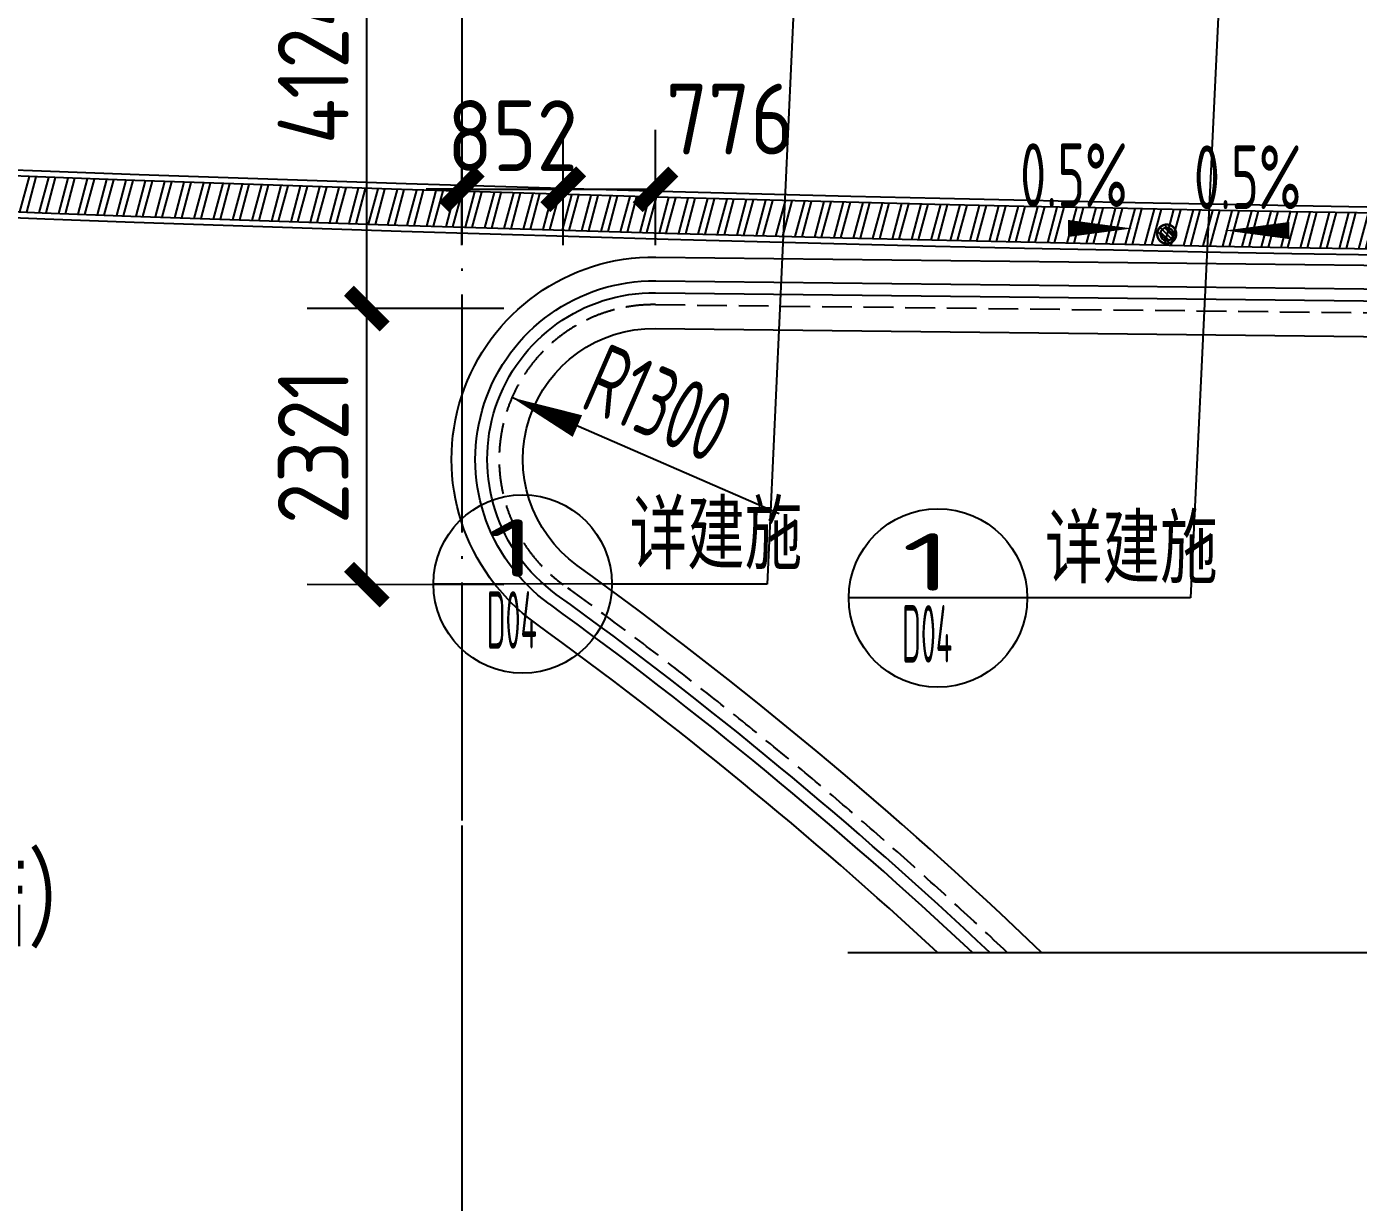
# Model space of a CAD drawing. Header units: inches. Extents: x 0 to 1813292486, y 0 to 3473589894.
# Drawn here: x 600578627 to 600589824, y 3473189582 to 3473199464 of the extents above; entities that cross this region are included whole.
import ezdxf
from ezdxf.enums import TextEntityAlignment as Align

# ---------------------------------------------------------------- set-up
doc = ezdxf.new("R2010")
doc.units = ezdxf.units.IN
doc.header["$LTSCALE"] = 1000
doc.header["$MEASUREMENT"] = 0
doc.linetypes.add('AX-MALL-GIRD-200$0$DOTE', pattern=[2.42, 2, -0.2, 0.02, -0.2])
doc.linetypes.add('AX-MALL-WALL-P02-QT$0$DASH', pattern=[0.35, 0.25, -0.1])
for name, color, linetype in [('A-Anno-Note', 241, 'Continuous'), ('AX-MALL-DIM-P02$0$A-Anno-Dims', 3, 'Continuous'), ('AX-MALL-DIM-P02$0$A-Anno-Note', 241, 'Continuous'), ('AX-MALL-DIM-P02$0$A-Detl-Thin', 131, 'Continuous'), ('AX-MALL-DIM-SY-P02$0$A-Anno-Note', 241, 'Continuous'), ('AX-MALL-DIM-SY-P02$0$DIM_IDEN', 3, 'Continuous'), ('AX-MALL-GIRD-200$0$A-Grid', 222, 'AX-MALL-GIRD-200$0$DOTE'), ('AX-MALL-GIRD-200$0$A-Grid-Iden', 11, 'Continuous'), ('AX-MALL-P02-200$0$A-Anno-Note', 241, 'Continuous'), ('AX-MALL-WALL-P02$0$A-Anno-Note', 241, 'Continuous'), ('AX-MALL-WALL-P02-QT$0$A-Anno-Dims', 3, 'Continuous'), ('AX-MALL-WALL-P02-QT$0$A-Detl-Fine', 152, 'Continuous'), ('AX-MALL-WALL-P02-QT$0$A-Detl-Patt', 8, 'Continuous'), ('AX-MALL-WALL-P02-QT$0$A-Detl-Thin', 131, 'Continuous'), ('AX-MALL-WALL-P02-QT$0$A-Hdrl', 31, 'Continuous'), ('AX-MALL-WALL-P02-QT$0$A-Wind', 4, 'Continuous'), ('AX-MALL-WORD-P02$0$A-Anno-Note', 241, 'Continuous'), ('AX-MALL-ZTKD-P02$0$A-Anno-Note', 241, 'Continuous'), ('PX-MALL-P02-LG$0$P-Drain-Fldr', 4, 'Continuous'), ('PX-MALL-P02-LG$0$P-Drain-Fldr-ARCH', 161, 'Continuous'), ('PX-MALL-P02-LG$0$P-Drain-Fldr-W100', 4, 'Continuous'), ('PX-MALL-P02-LG$0$P-Drain-Fldr-W50', 4, 'Continuous')]:
    doc.layers.add(name, color=color, linetype=linetype)
doc.styles.add('AX-MALL-DIM-P02$0$_TCH_DIM', font='gbenor.shx')
doc.styles.add('AX-MALL-DIM-P02$0$_TCH_DIM_T3', font='gbenor.shx')
doc.styles.add('AX-MALL-DIM-SY-P02$0$_TCH_DIM', font='gbenor.shx')
doc.styles.add('AX-MALL-DIM-SY-P02$0$_TCH_LABEL', font='gbenor.shx')
doc.styles.add('AX-MALL-GIRD-200$0$_TCH_DIM_T3', font='gbenor.shx')
doc.styles.add('AX-MALL-WORD-P02$0$_TCH_DIM', font='gbenor.shx')
doc.dimstyles.new('AX-MALL-DIM-P02$0$_TCH_ARCH&&200', dxfattribs={"dimtxt": 595, "dimasz": 300, "dimexe": 500, "dimexo": 500, "dimgap": 152.5, "dimtad": 1, "dimdec": 0, "dimzin": 0, "dimdsep": 46, "dimtxsty": 'AX-MALL-DIM-P02$0$_TCH_DIM_T3', "dimblk": 'AX-MALL-DIM-P02$0$_ArchTick', "dimcen": 0.09, "dimclrt": 7, "dimazin": 2, "dimtfac": 1, "dimtdec": 0, "dimtix": 1, "dimtmove": 2, "dimatfit": 3, "dimfxl": 500, "dimtolj": 1, "dimtzin": 0, "dimarcsym": 0})
doc.dimstyles.new('AX-MALL-GIRD-200$0$_TCH_ARCH&&200', dxfattribs={"dimtxt": 595, "dimasz": 300, "dimexe": 500, "dimexo": 500, "dimgap": 152.5, "dimtad": 1, "dimdec": 0, "dimzin": 0, "dimdsep": 46, "dimtxsty": 'AX-MALL-GIRD-200$0$_TCH_DIM_T3', "dimblk": 'AX-MALL-GIRD-200$0$_ArchTick', "dimcen": 0.09, "dimclrt": 7, "dimazin": 2, "dimtfac": 1, "dimtdec": 0, "dimtix": 1, "dimtmove": 2, "dimatfit": 3, "dimfxl": 500, "dimtolj": 1, "dimtzin": 0, "dimarcsym": 0})

# ---------------------------------------------------------------- blocks, each defined once
blk = doc.blocks.new('AX-MALL-WORD-P02')
at = {"layer": 'AX-MALL-WORD-P02$0$A-Anno-Note', "style": 'AX-MALL-WORD-P02$0$_TCH_DIM', "width": 0.7}
blk.add_text('（结）', height=675.2, rotation=339.5682, dxfattribs=at).set_placement((600373688, 3473053776))
blk = doc.blocks.new('AX-MALL-GIRD-200$0$_ArchTick')
at = {"color": 0, "linetype": 'ByBlock', "const_width": 0.4}
blk.add_lwpolyline([(-0.5, -0.5), (0.5, 0.5)], dxfattribs=at)
blk = doc.blocks.new('*D421')
at = {"layer": 'AX-MALL-GIRD-200$0$A-Grid-Iden', "color": 0, "lineweight": -2, "transparency": 16777216}
for p, q in [((600370599, 3473055401), (600368854, 3473050716)), ((600378471, 3473052469), (600376725, 3473047783)), ((600369028, 3473051184), (600376900, 3473048252))]:
    blk.add_line(p, q, dxfattribs=at)
at = {"layer": 'AX-MALL-GIRD-200$0$A-Grid-Iden', "color": 0, "lineweight": -2, "transparency": 16777216, "xscale": 300, "yscale": 300, "zscale": 300}
for p, rotation in [((600369028, 3473051184), 159.5681613084339), ((600376900, 3473048252), 339.568161308434)]:
    blk.add_blockref('AX-MALL-GIRD-200$0$_ArchTick', p, dxfattribs=dict(at, rotation=rotation))
at = {"layer": 'AX-MALL-GIRD-200$0$A-Grid-Iden', "color": 7, "transparency": 16777216, "insert": (600373121, 3473050140), "char_height": 595, "attachment_point": 5, "rotation": 339.5682, "style": 'AX-MALL-GIRD-200$0$_TCH_DIM_T3'}
blk.add_mtext('\\A1;8400', dxfattribs=at)
blk = doc.blocks.new('*D422')
at = {"layer": 'AX-MALL-GIRD-200$0$A-Grid-Iden', "color": 0, "lineweight": -2, "transparency": 16777216}
for p, q in [((600378471, 3473052469), (600376725, 3473047783)), ((600386342, 3473049537), (600384597, 3473044851)), ((600376900, 3473048252), (600384771, 3473045320))]:
    blk.add_line(p, q, dxfattribs=at)
at = {"layer": 'AX-MALL-GIRD-200$0$A-Grid-Iden', "color": 0, "lineweight": -2, "transparency": 16777216, "xscale": 300, "yscale": 300, "zscale": 300}
for p, rotation in [((600376900, 3473048252), 159.5681613094948), ((600384771, 3473045320), 339.5681613094948)]:
    blk.add_blockref('AX-MALL-GIRD-200$0$_ArchTick', p, dxfattribs=dict(at, rotation=rotation))
at = {"layer": 'AX-MALL-GIRD-200$0$A-Grid-Iden', "color": 7, "transparency": 16777216, "insert": (600380993, 3473047207), "char_height": 595, "attachment_point": 5, "rotation": 339.5682, "style": 'AX-MALL-GIRD-200$0$_TCH_DIM_T3'}
blk.add_mtext('\\A1;8400', dxfattribs=at)
blk = doc.blocks.new('AX-MALL-WALL-P02-QT$0$tj')
at = {"layer": 'AX-MALL-WALL-P02-QT$0$A-Detl-Patt'}
h = blk.add_hatch(dxfattribs=at)
h.set_pattern_fill('STEEL', color=256, scale=100, angle=50.4318)
h.set_pattern_definition([(75, (-14278.2, 156289.83), (-153.340725, 41.08752), []), (75, (-14317.88, 156358.57), (-153.340725, 41.08752), [])])
edge = h.paths.add_edge_path()
edge.add_line((88101, 47667), (87884, 47460))
edge.add_line((87884, 47460), (91572, 43585))
edge.add_arc((262949, 558938), 543101, 251.60574, 260.02887)
edge.add_arc((172181, -2862), 27100, 64.7129, 96.9316, ccw=False)
edge.add_arc((262949, 558936), 543100, 261.61551, 271.72515)
edge.add_line((279299, 16083), (279299, 16383))
edge.add_arc((262949, 558936), 542800, 261.6202, 271.7261, ccw=False)
edge.add_arc((172181, -2862), 27400, 64.8063, 96.8382)
edge.add_arc((262949, 558938), 542801, 251.61364, 260.02417, ccw=False)
edge.add_line((91737, 43846), (88101, 47667))
at = {"layer": 'AX-MALL-WALL-P02-QT$0$A-Anno-Dims'}
blk.add_lwpolyline([(249394, 10001), (267651, 10001), (267765, 10316), (267876, 9686), (267988, 10001), (286245, 10001)], dxfattribs=at)
at = {"layer": 'AX-MALL-WALL-P02-QT$0$A-Detl-Fine'}
blk.add_lwpolyline([(247118, 13253, -0.731981), (247775, 15245), (265640, 15043), (282725, 15394, -0.357049), (283821, 14534), (284833, 10001)], format="xyb", dxfattribs=at)
blk.add_arc((225599, -16547), 36758, 46.2384, 54.1658, dxfattribs=at)
at = {"layer": 'AX-MALL-WALL-P02-QT$0$A-Detl-Patt'}
blk.add_lwpolyline([(88103, 47737), (87813, 47462), (91544, 43541, 0.036779), (168909, 23989, -0.141654), (183742, 21593, 0.044166), (279349, 16034), (279349, 16434, -0.044144), (183859, 21980, 0.140545), (168920, 24393, -0.036705), (91765, 43889), (88103, 47737)], format="xyb", dxfattribs=at)
blk.add_lwpolyline([(88101, 47667), (87884, 47460), (91572, 43585, 0.036769), (168910, 24040, -0.141514), (183757, 21641, 0.04414), (279299, 16083), (279299, 16383, -0.044124), (183844, 21931, 0.140683), (168918, 24343, -0.036714), (91737, 43846)], format="xyb", close=True, dxfattribs=at)
at = {"layer": 'AX-MALL-WALL-P02-QT$0$A-Detl-Patt', "linetype": 'AX-MALL-WALL-P02-QT$0$DASH'}
blk.add_lwpolyline([(247001, 13091, -0.731981), (247777, 15445), (265639, 15243), (282721, 15594, -0.357049), (284016, 14577), (285038, 10001)], format="xyb", dxfattribs=at)
blk.add_arc((225599, -16547), 36558, 46.5667, 54.1658, dxfattribs=at)
at = {"layer": 'AX-MALL-WALL-P02-QT$0$A-Detl-Thin'}
blk.add_lwpolyline([(246767, 12767, -0.731981), (247781, 15845), (265637, 15643), (282712, 15994, -0.357049), (284406, 14665), (285447, 10001)], format="xyb", dxfattribs=at)
blk.add_arc((225599, -16547), 36158, 47.2404, 54.1658, dxfattribs=at)
at = {"layer": 'AX-MALL-WALL-P02-QT$0$A-Hdrl', "ltscale": 6}
for points in [[(246884, 12929, -0.731981), (247779, 15645), (265638, 15443), (282716, 15794, -0.357049), (284211, 14621), (285242, 10001)], [(246943, 13010, -0.731981), (247778, 15545), (265638, 15343), (282719, 15694, -0.357049), (284114, 14599), (285140, 10001)]]:
    blk.add_lwpolyline(points, format="xyb", dxfattribs=at)
for radius, start in [(36458, 46.7329), (36358, 46.9006)]:
    blk.add_arc((225599, -16547), radius, start, 54.1658, dxfattribs=at)
blk = doc.blocks.new('PX-MALL-P02-LG$0$A$C5A9C1854')
at = {"layer": 'PX-MALL-P02-LG$0$P-Drain-Fldr-W50', "ltscale": 0.7}
for p, q in [((17, -52), (-52, 17)), ((39, -39), (-39, 39)), ((52, -17), (-17, 52))]:
    blk.add_line(p, q, dxfattribs=at)
at = {"layer": 'PX-MALL-P02-LG$0$P-Drain-Fldr-W50', "ltscale": 0.7, "const_width": 13.8}
blk.add_lwpolyline([(-55, 0, 1), (55, 0, 1)], format="xyb", close=True, dxfattribs=at)
blk = doc.blocks.new('PX-MALL-P02-LG$0$A$C7D2520B3')
at = {"layer": 'PX-MALL-P02-LG$0$P-Drain-Fldr', "ltscale": 0.7}
for p, q in [((25, -79), (-79, 25)), ((58, -58), (-58, 58)), ((79, -25), (-25, 79))]:
    blk.add_line(p, q, dxfattribs=at)
at = {"layer": 'PX-MALL-P02-LG$0$P-Drain-Fldr', "ltscale": 0.7, "const_width": 20}
blk.add_lwpolyline([(0, -80, 1), (0, 80, 1)], format="xyb", close=True, dxfattribs=at)
blk = doc.blocks.new('PX-MALL-P02-LG$0$A$C2257314B')
at = {"layer": 'PX-MALL-P02-LG$0$P-Drain-Fldr-ARCH', "ltscale": 0.7}
for p, q in [((17, -52), (-52, 17)), ((39, -39), (-39, 39)), ((52, -17), (-17, 52))]:
    blk.add_line(p, q, dxfattribs=at)
for start, end in [(0, 180), (180, 0)]:
    blk.add_arc((0, 0), 55, start, end, dxfattribs=at)
blk = doc.blocks.new('PX-MALL-P02-LG$0$P-Drain-Fldr')
blk.add_blockref('PX-MALL-P02-LG$0$A$C2257314B', (0, 0))
at = {"layer": 'PX-MALL-P02-LG$0$P-Drain-Fldr-W100'}
blk.add_blockref('PX-MALL-P02-LG$0$A$C7D2520B3', (0, 0), dxfattribs=at)
at = {"layer": 'PX-MALL-P02-LG$0$P-Drain-Fldr-W50'}
blk.add_blockref('PX-MALL-P02-LG$0$A$C5A9C1854', (0, 0), dxfattribs=at)
blk = doc.blocks.new('PX-MALL-P02-LG')
at = {"layer": 'PX-MALL-P02-LG$0$P-Drain-Fldr', "rotation": 339.5681613098035}
blk.add_blockref('PX-MALL-P02-LG$0$P-Drain-Fldr', (600385934, 3473055528), dxfattribs=at)
blk = doc.blocks.new('AX-MALL-DIM-SY-P02')
at = {"layer": 'AX-MALL-DIM-SY-P02$0$DIM_IDEN'}
for p, q in [((600384323, 3473059971), (600381760, 3473053944)), ((600387674, 3473058717), (600385055, 3473052592)), ((600380535, 3473054400), (600379130, 3473054924)), ((600381760, 3473053944), (600380535, 3473054400)), ((600383767, 3473053072), (600382361, 3473053595)), ((600385055, 3473052592), (600383767, 3473053072))]:
    blk.add_line(p, q, dxfattribs=at)
for centre in [(600379833, 3473054662), (600383064, 3473053333)]:
    blk.add_circle(centre, 750, dxfattribs=at)
at = {"layer": 'AX-MALL-DIM-SY-P02$0$A-Anno-Note', "style": 'AX-MALL-DIM-SY-P02$0$_TCH_LABEL'}
for s, width, p, p2 in [('1', 3, (600379571, 3473054824), (600379967, 3473054677)), ('D04', 0.488372, (600379360, 3473054258), (600379756, 3473054111)), ('1', 3, (600382802, 3473053495), (600383198, 3473053348)), ('D04', 0.488372, (600382591, 3473052930), (600382987, 3473052782))]:
    blk.add_text(s, height=483, rotation=339.5682, dxfattribs=dict(at, width=width)).set_placement(p, p2, align=Align.FIT)
at = {"layer": 'AX-MALL-DIM-SY-P02$0$A-Anno-Note', "style": 'AX-MALL-DIM-SY-P02$0$_TCH_DIM', "width": 0.7}
for p in [(600380738, 3473054515), (600383970, 3473053186)]:
    blk.add_text('详建施', height=506.4, rotation=339.5682, dxfattribs=at).set_placement(p)
blk = doc.blocks.new('AX-MALL-DIM-P02$0$_ArchTick')
at = {"color": 0, "linetype": 'ByBlock', "const_width": 0.4}
blk.add_lwpolyline([(-0.5, -0.5), (0.5, 0.5)], dxfattribs=at)
blk = doc.blocks.new('*D1656')
at = {"layer": 'AX-MALL-DIM-P02$0$A-Anno-Dims', "color": 0, "lineweight": -2, "transparency": 16777216}
for p, q in [((600380492, 3473056887), (600378944, 3473057464)), ((600378603, 3473055114), (600379413, 3473057289)), ((600379682, 3473054712), (600378134, 3473055289))]:
    blk.add_line(p, q, dxfattribs=at)
at = {"layer": 'AX-MALL-DIM-P02$0$A-Anno-Dims', "color": 0, "lineweight": -2, "transparency": 16777216, "xscale": 300, "yscale": 300, "zscale": 300}
for p, rotation in [((600379413, 3473057289), 69.56816130952072), ((600378603, 3473055114), 249.5681613095207)]:
    blk.add_blockref('AX-MALL-DIM-P02$0$_ArchTick', p, dxfattribs=dict(at, rotation=rotation))
at = {"layer": 'AX-MALL-DIM-P02$0$A-Anno-Dims', "color": 7, "transparency": 16777216, "insert": (600378586, 3473056359), "char_height": 595, "attachment_point": 5, "rotation": 69.5682, "style": 'AX-MALL-DIM-P02$0$_TCH_DIM_T3'}
blk.add_mtext('\\A1;2321', dxfattribs=at)
blk = doc.blocks.new('*D1657')
at = {"layer": 'AX-MALL-DIM-P02$0$A-Anno-Dims', "color": 0, "lineweight": -2, "transparency": 16777216}
for p, q in [((600381932, 3473060752), (600380384, 3473061328)), ((600379413, 3473057289), (600380853, 3473061154)), ((600380492, 3473056887), (600378944, 3473057464))]:
    blk.add_line(p, q, dxfattribs=at)
at = {"layer": 'AX-MALL-DIM-P02$0$A-Anno-Dims', "color": 0, "lineweight": -2, "transparency": 16777216, "xscale": 300, "yscale": 300, "zscale": 300}
for p, rotation in [((600380853, 3473061154), 69.56816130878455), ((600379413, 3473057289), 249.5681613087845)]:
    blk.add_blockref('AX-MALL-DIM-P02$0$_ArchTick', p, dxfattribs=dict(at, rotation=rotation))
at = {"layer": 'AX-MALL-DIM-P02$0$A-Anno-Dims', "color": 7, "transparency": 16777216, "insert": (600379711, 3473059379), "char_height": 595, "attachment_point": 5, "rotation": 69.5682, "style": 'AX-MALL-DIM-P02$0$_TCH_DIM_T3'}
blk.add_mtext('\\A1;4124', dxfattribs=at)
blk = doc.blocks.new('*D1658')
at = {"layer": 'AX-MALL-DIM-P02$0$A-Anno-Dims', "color": 0, "lineweight": -2, "transparency": 16777216}
for p, q in [((600381147, 3473057212), (600381485, 3473058121)), ((600381874, 3473056941), (600382212, 3473057850)), ((600381311, 3473057652), (600382038, 3473057381))]:
    blk.add_line(p, q, dxfattribs=at)
at = {"layer": 'AX-MALL-DIM-P02$0$A-Anno-Dims', "color": 0, "lineweight": -2, "transparency": 16777216, "xscale": 300, "yscale": 300, "zscale": 300}
for p, rotation in [((600381311, 3473057652), 159.5681613083349), ((600382038, 3473057381), 339.5681613083349)]:
    blk.add_blockref('AX-MALL-DIM-P02$0$_ArchTick', p, dxfattribs=dict(at, rotation=rotation))
at = {"layer": 'AX-MALL-DIM-P02$0$A-Anno-Dims', "color": 7, "transparency": 16777216, "insert": (600382830, 3473057716), "char_height": 595, "attachment_point": 5, "rotation": 339.5682, "style": 'AX-MALL-DIM-P02$0$_TCH_DIM_T3'}
blk.add_mtext('\\A1;776', dxfattribs=at)
blk = doc.blocks.new('*D1659')
at = {"layer": 'AX-MALL-DIM-P02$0$A-Anno-Dims', "color": 0, "lineweight": -2, "transparency": 16777216}
for p, q in [((600380348, 3473057509), (600380687, 3473058418)), ((600380512, 3473057950), (600380231, 3473058054)), ((600381147, 3473057212), (600381485, 3473058121)), ((600380512, 3473057950), (600381311, 3473057652)), ((600381311, 3473057652), (600381592, 3473057547))]:
    blk.add_line(p, q, dxfattribs=at)
at = {"layer": 'AX-MALL-DIM-P02$0$A-Anno-Dims', "color": 0, "lineweight": -2, "transparency": 16777216, "xscale": 300, "yscale": 300, "zscale": 300}
for p, rotation in [((600380512, 3473057950), 339.5681613148588), ((600381311, 3473057652), 159.5681613148588)]:
    blk.add_blockref('AX-MALL-DIM-P02$0$_ArchTick', p, dxfattribs=dict(at, rotation=rotation))
at = {"layer": 'AX-MALL-DIM-P02$0$A-Anno-Dims', "color": 7, "transparency": 16777216, "insert": (600381069, 3473058223), "char_height": 595, "attachment_point": 5, "rotation": 339.5682, "style": 'AX-MALL-DIM-P02$0$_TCH_DIM_T3'}
blk.add_mtext('\\A1;852', dxfattribs=at)
blk = doc.blocks.new('AX-MALL-GIRD-200')
at = {"layer": 'AX-MALL-GIRD-200$0$A-Grid'}
blk.add_line((600417374.6, 3473156901.2), (600378645.1, 3473052937.4), dxfattribs=at)
at = {"layer": 'AX-MALL-GIRD-200$0$A-Grid-Iden'}
blk.add_line((600378645.1, 3473052937.4), (600375852.4, 3473045440.7), dxfattribs=at)
for base, p1, p2, picture, middle in [((600376899.6, 3473048252), (600370773.6, 3473055869.8), (600378645.1, 3473052937.4), '*D421', (600373121, 3473050139.9)), ((600384771.2, 3473045319.6), (600378645.1, 3473052937.4), (600386516.6, 3473050005.1), '*D422', (600380992.5, 3473047207.5))]:
    dim = blk.add_linear_dim(base=base, p1=p1, p2=p2, angle=339.56816, dimstyle='AX-MALL-GIRD-200$0$_TCH_ARCH&&200', override={"dimgap": 0}, dxfattribs=at)
    dim.commit()
    dim.dimension.update_dxf_attribs({"geometry": picture, "text_midpoint": middle, "dimtype": 129, "text_rotation": 339.56816})
blk = doc.blocks.new('AX-MALL-WALL-P02-QT')
at = {"layer": 'AX-MALL-WALL-P02-QT$0$A-Detl-Thin', "rotation": 339.5681613091762}
blk.add_blockref('AX-MALL-WALL-P02-QT$0$tj', (600144118.7, 3473128496.3), dxfattribs=at)
at = {"layer": 'AX-MALL-WALL-P02-QT$0$A-Wind'}
blk.add_blockref('AX-MALL-GIRD-200', (0, 0), dxfattribs=at)
blk = doc.blocks.new('AX-MALL-WALL-P02')
at = {"layer": 'AX-MALL-WALL-P02$0$A-Anno-Note'}
blk.add_blockref('AX-MALL-WORD-P02', (0, 0), dxfattribs=at)
blk.add_blockref('AX-MALL-WALL-P02-QT', (0, 0), dxfattribs=at)
blk = doc.blocks.new('AX-MALL-ZTKD-P02')
at = {"layer": 'AX-MALL-ZTKD-P02$0$A-Anno-Note'}
blk.add_blockref('AX-MALL-GIRD-200', (0, 0), dxfattribs=at)
blk = doc.blocks.new('AX-MALL-DIM-P02')
at = {"layer": 'AX-MALL-DIM-P02$0$A-Anno-Dims'}
for points in [[(600380727.7, 3473055745.2, 198, 0, 0), (600380295.6, 3473056161.6, 0, 0, 0)], [(600385050.5, 3473055907.4, 0, 0, 0), (600385677.7, 3473055673.8, 0, 144, 0), (600385171.7, 3473055862.3, 0, 0, 0)], [(600387050.1, 3473055143.9, 0, 0, 0), (600386404.5, 3473055384.4, 0, 144, 0), (600386910.5, 3473055195.9, 0, 0, 0)]]:
    blk.add_lwpolyline(points, format="xyseb", dxfattribs=at)
blk.add_lwpolyline([(600382059.3, 3473054461.7), (600380583.6, 3473055884), (600380295.6, 3473056161.6)], dxfattribs=at)
blk.add_blockref('AX-MALL-DIM-SY-P02', (0, 0), dxfattribs=at)
at = {"layer": 'AX-MALL-DIM-P02$0$A-Detl-Thin'}
blk.add_blockref('AX-MALL-ZTKD-P02', (0, 0), dxfattribs=at)
at = {"layer": 'AX-MALL-DIM-P02$0$A-Anno-Dims', "color": 7, "style": 'AX-MALL-DIM-P02$0$_TCH_DIM', "width": 0.7}
blk.add_text('R1300', height=595, rotation=316.0549, dxfattribs=at).set_placement((600380793.6, 3473055893.4))
at = {"layer": 'AX-MALL-DIM-P02$0$A-Anno-Note', "style": 'AX-MALL-DIM-P02$0$_TCH_DIM', "width": 0.7}
for p in [(600384858.3, 3473056171.3), (600386221.5, 3473055644.9)]:
    blk.add_text('0.5%', height=535.5, rotation=339.56816, dxfattribs=at).set_placement(p)
at = {"layer": 'AX-MALL-DIM-P02$0$A-Anno-Dims'}
for p1, p2, distance, picture, middle in [((600380960.8, 3473056712.5), (600382400.5, 3473060577.3), 1651.7, '*D1657', (600379711.2, 3473059378.5)), ((600380173.7, 3473057040.7), (600380972.3, 3473056743.3), 969.9, '*D1659', (600381068.7, 3473058222.6)), ((600380150.5, 3473054537.5), (600380960.8, 3473056712.5), 1651.7, '*D1656', (600378586.2, 3473056358.7))]:
    dim = blk.add_aligned_dim(p1=p1, p2=p2, distance=distance, dimstyle='AX-MALL-DIM-P02$0$_TCH_ARCH&&200', dxfattribs=at)
    dim.commit()
    dim.dimension.update_dxf_attribs({"geometry": picture, "text_midpoint": middle})
dim = blk.add_linear_dim(base=(600382037.8, 3473057381.4), p1=(600380972.3, 3473056743.3), p2=(600381699.2, 3473056472.4), angle=339.56816, dimstyle='AX-MALL-DIM-P02$0$_TCH_ARCH&&200', dxfattribs=at)
dim.commit()
dim.dimension.update_dxf_attribs({"geometry": '*D1658', "text_midpoint": (600382830, 3473057715.9), "dimtype": 129})
blk = doc.blocks.new('AX-MALL-P02-200')
at = {"layer": 'AX-MALL-P02-200$0$A-Anno-Note'}
blk.add_blockref('AX-MALL-WALL-P02', (0, 0), dxfattribs=at)
for name in ['AX-MALL-DIM-P02', 'PX-MALL-P02-LG']:
    blk.add_blockref(name, (0, 0), dxfattribs=at)

msp = doc.modelspace()

# ---------------------------------------------------------------- block references
at = {"layer": 'A-Anno-Note', "rotation": 20.43183869077545}
msp.add_blockref('AX-MALL-P02-200', (1250392459, 9048126), dxfattribs=at)

doc.saveas('drawing.dxf')
